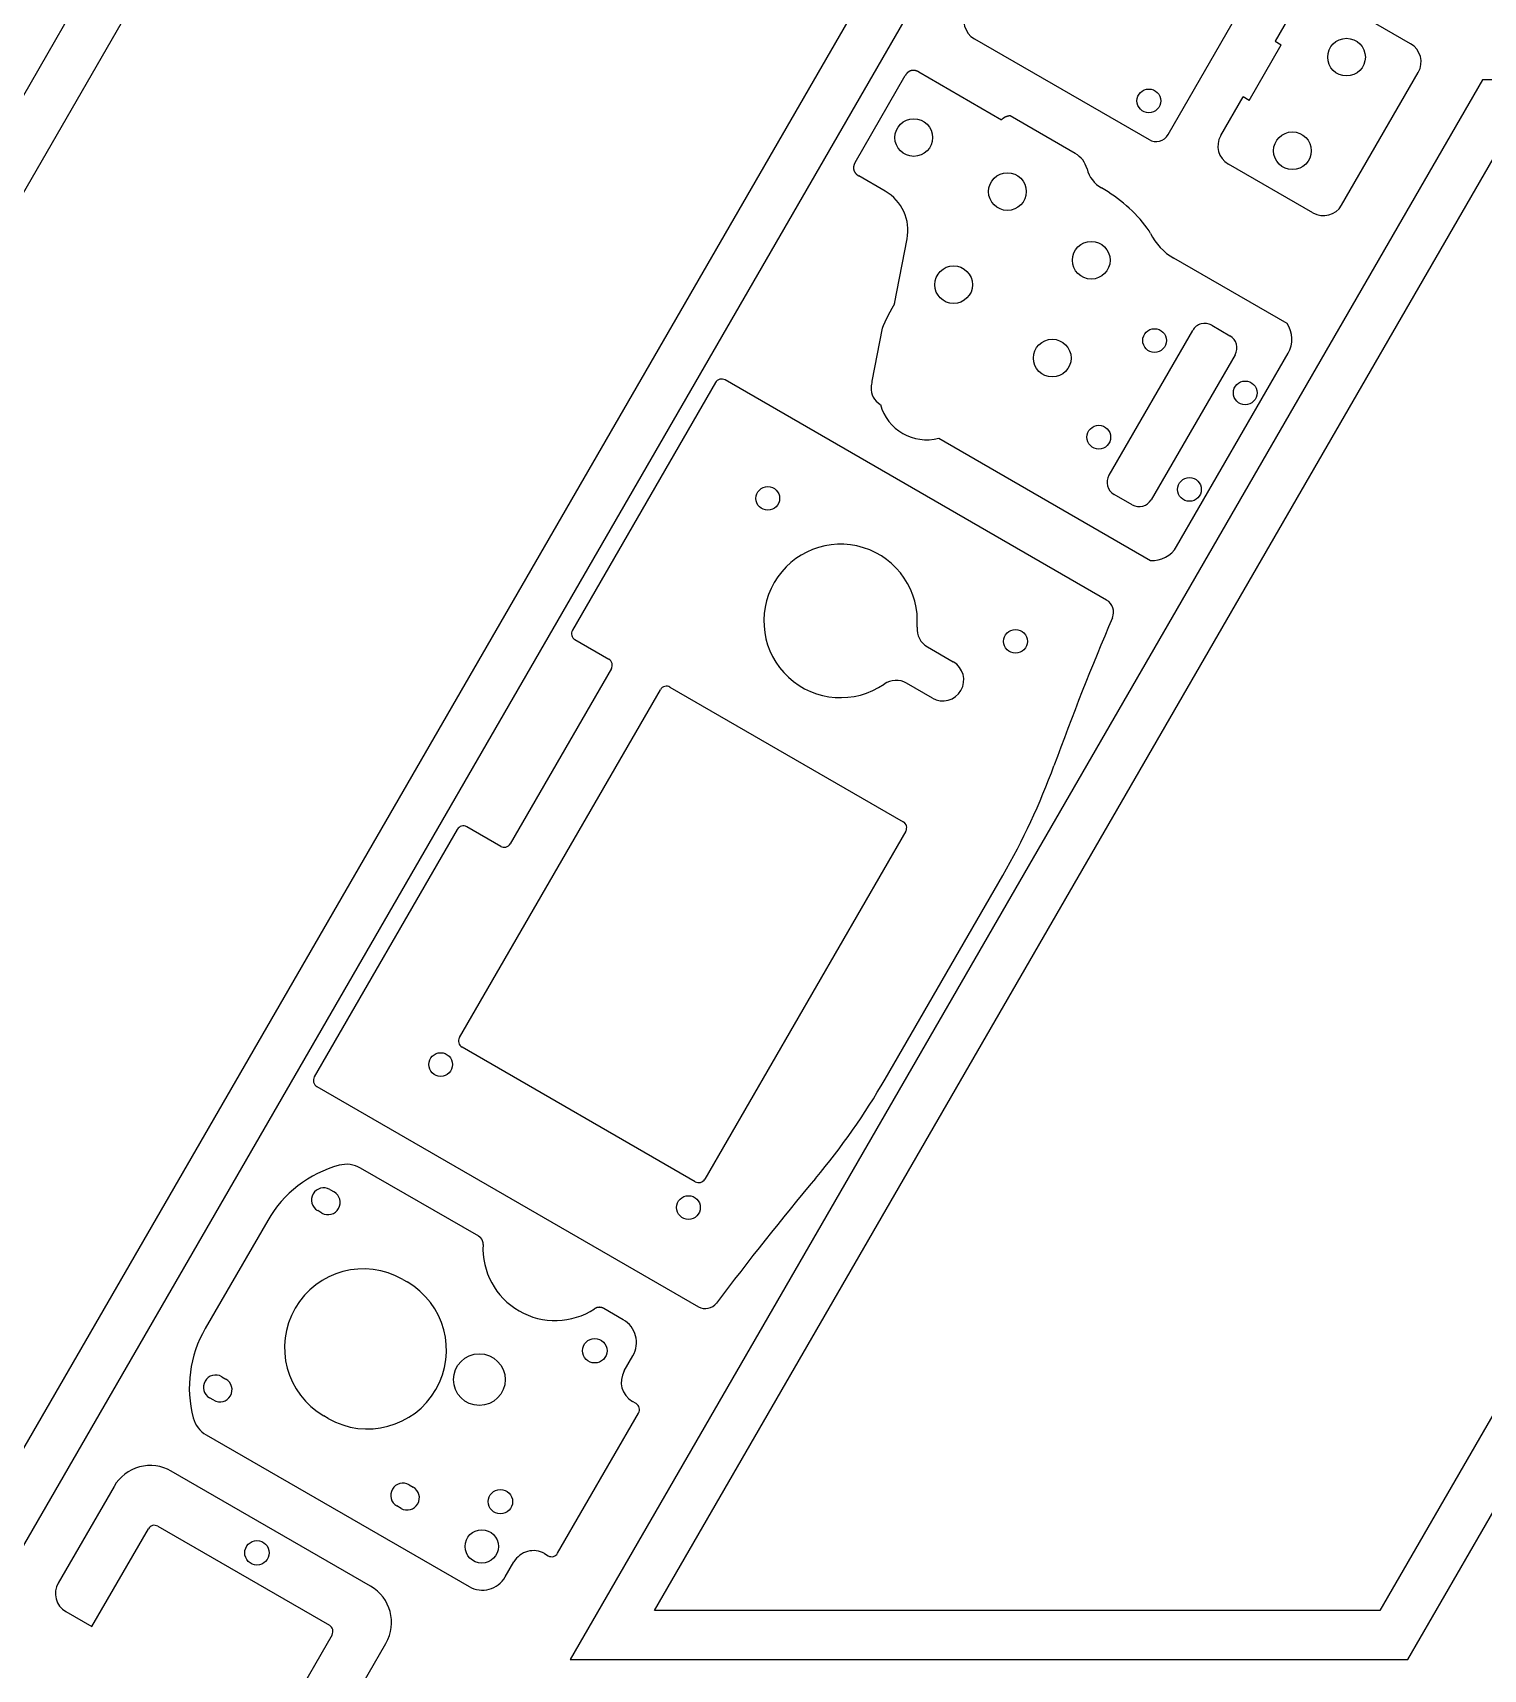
# Model space of a CAD drawing. Extents: x 442 to 745, y 5 to 355.
# Drawn here: x 570.9 to 656.5, y 88.7 to 185.4 of the extents above; entities that cross this region are included whole.
import ezdxf

# ---------------------------------------------------------------- set-up
doc = ezdxf.new("R2010")
doc.units = 0
doc.layers.add('VISIBLE__ANSI_', color=7, linetype='CONTINUOUS')

msp = doc.modelspace()

# ---------------------------------------------------------------- linework, layer by layer
at = {"layer": 'VISIBLE__ANSI_'}
for p, q in [((621.4, 270.075), (517.036, 89.313)), ((566.484, 89.313), (670.848, 270.075)), ((522.029, 92.195), (623.064, 267.193)), ((665.855, 267.193), (564.82, 92.195)), ((637.913, 179.349), (645.695, 192.828)), ((652.227, 184.706), (647.234, 187.588)), ((645.547, 187.136), (644.229, 184.854)), ((626.483, 184.997), (636.788, 179.048)), ((642.692, 181.367), (644.586, 184.648)), ((644.229, 184.854), (644.586, 184.648)), ((619.443, 177.705), (622.402, 182.83)), ((623.197, 183.043), (628.084, 180.222)), ((648.149, 175.173), (652.679, 183.018)), ((656.465, 182.576), (602.619, 89.313)), ((652.067, 89.313), (705.913, 182.576)), ((705.913, 182.576), (656.465, 182.576)), ((641.017, 179.291), (642.335, 181.573)), ((642.692, 181.367), (642.335, 181.573)), ((632.435, 178.232), (628.59, 180.453)), ((607.611, 92.195), (658.129, 179.694)), ((700.92, 179.694), (650.403, 92.195)), ((621.222, 176.006), (619.656, 176.909)), ((646.462, 174.721), (641.47, 177.603)), ((621.777, 169.353), (622.512, 173.183)), ((644.942, 168.182), (638.251, 172.046)), ((621.777, 169.353), (621.54, 168.942)), ((621.039, 167.909), (620.439, 164.786)), ((634.427, 159.229), (639.368, 167.787)), ((640.493, 168.089), (641.563, 167.471)), ((641.864, 166.346), (636.923, 157.788)), ((638.418, 155.023), (645.006, 166.434)), ((611.203, 164.709), (602.762, 150.089)), ((634.287, 151.857), (611.766, 164.86)), ((620.922, 163.412), (620.937, 163.404)), ((624.383, 161.414), (636.872, 154.204)), ((635.798, 157.486), (634.729, 158.104)), ((602.913, 149.527), (604.91, 148.374)), ((623.714, 149.094), (625.239, 148.214)), ((605.061, 147.811), (599.09, 137.47)), ((624.003, 146.075), (622.479, 146.955)), ((596.097, 126.028), (607.956, 146.567)), ((608.518, 146.718), (622.283, 138.771)), ((595.968, 138.321), (587.527, 123.701)), ((598.528, 137.319), (596.531, 138.472)), ((622.434, 138.209), (610.575, 117.669)), ((621.21, 123.571), (628.157, 135.604)), ((610.013, 117.518), (596.248, 125.465)), ((587.678, 123.139), (610.199, 110.136)), ((597.228, 114.297), (590.251, 118.325)), ((588.447, 117.06), (588.697, 116.916)), ((584.779, 115.236), (581.09, 108.847)), ((587.976, 115.668), (587.727, 115.812)), ((592.75, 111.747), (592.999, 111.603)), ((605.76, 109.371), (604.621, 110.028)), ((605.818, 106.342), (606.332, 107.233)), ((582.065, 106.006), (582.315, 105.861)), ((581.594, 104.613), (581.345, 104.757)), ((606.516, 104.418), (606.3, 104.542)), ((588.346, 103.544), (588.097, 103.688)), ((601.89, 95.582), (606.666, 103.855)), ((581.151, 102.563), (596.66, 93.609)), ((590.851, 93.635), (579.083, 100.429)), ((593.12, 99.623), (593.369, 99.479)), ((575.708, 99.525), (572.414, 93.819)), ((592.649, 98.231), (592.399, 98.375)), ((574.4, 91.246), (577.735, 97.023)), ((578.298, 97.174), (588.425, 91.327)), ((598.797, 94.182), (599.312, 95.074)), ((601.112, 95.556), (601.327, 95.431)), ((572.866, 92.132), (574.4, 91.246)), ((650.403, 92.195), (607.611, 92.195)), ((588.576, 90.764), (585.24, 84.988)), ((588.461, 84.554), (591.755, 90.26)), ((602.619, 89.313), (652.067, 89.313))]:
    msp.add_line(p, q, dxfattribs=at)
for points in [[(623.197, 183.043, 0), (623.19, 183.047, 0), (623.183, 183.051, 0), (623.176, 183.055, 0), (623.169, 183.059, 0), (623.162, 183.062, 0), (623.154, 183.066, 0), (623.147, 183.07, 0), (623.14, 183.073, 0), (623.133, 183.076, 0), (623.126, 183.08, 0), (623.119, 183.083, 0), (623.111, 183.086, 0), (623.104, 183.089, 0), (623.097, 183.092, 0), (623.09, 183.095, 0), (623.083, 183.098, 0), (623.076, 183.1, 0), (623.068, 183.103, 0), (623.061, 183.105, 0), (623.054, 183.108, 0), (623.047, 183.11, 0), (623.04, 183.112, 0), (623.033, 183.114, 0), (623.026, 183.116, 0), (623.018, 183.118, 0), (623.011, 183.12, 0), (623.004, 183.122, 0), (622.997, 183.123, 0), (622.99, 183.125, 0), (622.983, 183.126, 0), (622.976, 183.128, 0), (622.969, 183.129, 0), (622.962, 183.13, 0), (622.955, 183.131, 0), (622.948, 183.132, 0), (622.941, 183.133, 0), (622.934, 183.134, 0), (622.927, 183.135, 0), (622.92, 183.135, 0), (622.913, 183.136, 0), (622.906, 183.136, 0), (622.899, 183.137, 0), (622.892, 183.137, 0), (622.885, 183.137, 0), (622.878, 183.137, 0), (622.871, 183.137, 0), (622.864, 183.137, 0), (622.857, 183.137, 0), (622.85, 183.137, 0), (622.844, 183.136, 0), (622.837, 183.136, 0), (622.83, 183.135, 0), (622.823, 183.134, 0), (622.817, 183.134, 0), (622.81, 183.133, 0), (622.803, 183.132, 0), (622.796, 183.131, 0), (622.79, 183.13, 0), (622.783, 183.128, 0), (622.776, 183.127, 0), (622.77, 183.126, 0), (622.763, 183.124, 0), (622.757, 183.123, 0), (622.75, 183.121, 0), (622.744, 183.119, 0), (622.737, 183.117, 0), (622.731, 183.115, 0), (622.724, 183.113, 0), (622.718, 183.111, 0), (622.712, 183.109, 0), (622.705, 183.106, 0), (622.699, 183.104, 0), (622.693, 183.101, 0), (622.686, 183.099, 0), (622.68, 183.096, 0), (622.674, 183.093, 0), (622.668, 183.09, 0), (622.662, 183.088, 0), (622.656, 183.084, 0), (622.65, 183.081, 0), (622.644, 183.078, 0), (622.638, 183.075, 0), (622.632, 183.071, 0), (622.626, 183.068, 0), (622.62, 183.064, 0), (622.614, 183.06, 0), (622.608, 183.057, 0), (622.602, 183.053, 0), (622.596, 183.049, 0), (622.591, 183.045, 0), (622.585, 183.041, 0), (622.579, 183.036, 0), (622.574, 183.032, 0), (622.568, 183.028, 0), (622.562, 183.023, 0), (622.557, 183.019, 0), (622.551, 183.014, 0), (622.546, 183.009, 0), (622.541, 183.005, 0), (622.535, 183, 0), (622.53, 182.995, 0), (622.525, 182.99, 0), (622.519, 182.984, 0), (622.514, 182.979, 0), (622.509, 182.974, 0), (622.504, 182.969, 0), (622.499, 182.963, 0), (622.494, 182.958, 0), (622.489, 182.952, 0), (622.484, 182.946, 0), (622.479, 182.94, 0), (622.474, 182.934, 0), (622.469, 182.928, 0), (622.464, 182.922, 0), (622.46, 182.916, 0), (622.455, 182.91, 0), (622.45, 182.904, 0), (622.446, 182.897, 0), (622.441, 182.891, 0), (622.437, 182.885, 0), (622.432, 182.878, 0), (622.428, 182.871, 0), (622.423, 182.865, 0), (622.419, 182.858, 0), (622.415, 182.851, 0), (622.41, 182.844, 0), (622.406, 182.837, 0), (622.402, 182.83, 0)], [(628.59, 180.453, 0), (628.585, 180.452, 0), (628.581, 180.452, 0), (628.576, 180.451, 0), (628.572, 180.451, 0), (628.567, 180.45, 0), (628.563, 180.45, 0), (628.559, 180.449, 0), (628.554, 180.449, 0), (628.55, 180.448, 0), (628.545, 180.447, 0), (628.541, 180.447, 0), (628.536, 180.446, 0), (628.532, 180.445, 0), (628.527, 180.445, 0), (628.523, 180.444, 0), (628.518, 180.443, 0), (628.514, 180.442, 0), (628.51, 180.441, 0), (628.505, 180.441, 0), (628.501, 180.44, 0), (628.496, 180.439, 0), (628.492, 180.438, 0), (628.488, 180.437, 0), (628.483, 180.436, 0), (628.479, 180.435, 0), (628.474, 180.434, 0), (628.47, 180.433, 0), (628.466, 180.432, 0), (628.461, 180.431, 0), (628.457, 180.43, 0), (628.453, 180.429, 0), (628.448, 180.428, 0), (628.444, 180.427, 0), (628.44, 180.425, 0), (628.435, 180.424, 0), (628.431, 180.423, 0), (628.427, 180.422, 0), (628.423, 180.42, 0), (628.418, 180.419, 0), (628.414, 180.418, 0), (628.41, 180.417, 0), (628.405, 180.415, 0), (628.401, 180.414, 0), (628.397, 180.412, 0), (628.393, 180.411, 0), (628.389, 180.41, 0), (628.384, 180.408, 0), (628.38, 180.407, 0), (628.376, 180.405, 0), (628.372, 180.404, 0), (628.368, 180.402, 0), (628.363, 180.4, 0), (628.359, 180.399, 0), (628.355, 180.397, 0), (628.351, 180.396, 0), (628.347, 180.394, 0), (628.343, 180.392, 0), (628.339, 180.391, 0), (628.335, 180.389, 0), (628.331, 180.387, 0), (628.326, 180.385, 0), (628.322, 180.384, 0), (628.318, 180.382, 0), (628.314, 180.38, 0), (628.31, 180.378, 0), (628.306, 180.376, 0), (628.302, 180.374, 0), (628.298, 180.372, 0), (628.294, 180.37, 0), (628.29, 180.369, 0), (628.286, 180.367, 0), (628.282, 180.365, 0), (628.279, 180.363, 0), (628.275, 180.361, 0), (628.271, 180.358, 0), (628.267, 180.356, 0), (628.263, 180.354, 0), (628.259, 180.352, 0), (628.255, 180.35, 0), (628.251, 180.348, 0), (628.248, 180.346, 0), (628.244, 180.343, 0), (628.24, 180.341, 0), (628.236, 180.339, 0), (628.232, 180.337, 0), (628.229, 180.334, 0), (628.225, 180.332, 0), (628.221, 180.33, 0), (628.217, 180.328, 0), (628.214, 180.325, 0), (628.21, 180.323, 0), (628.206, 180.32, 0), (628.203, 180.318, 0), (628.199, 180.316, 0), (628.195, 180.313, 0), (628.192, 180.311, 0), (628.188, 180.308, 0), (628.185, 180.306, 0), (628.181, 180.303, 0), (628.177, 180.301, 0), (628.174, 180.298, 0), (628.17, 180.295, 0), (628.167, 180.293, 0), (628.163, 180.29, 0), (628.16, 180.287, 0), (628.156, 180.285, 0), (628.153, 180.282, 0), (628.149, 180.279, 0), (628.146, 180.277, 0), (628.143, 180.274, 0), (628.139, 180.271, 0), (628.136, 180.268, 0), (628.132, 180.266, 0), (628.129, 180.263, 0), (628.126, 180.26, 0), (628.122, 180.257, 0), (628.119, 180.254, 0), (628.116, 180.251, 0), (628.113, 180.249, 0), (628.109, 180.246, 0), (628.106, 180.243, 0), (628.103, 180.24, 0), (628.1, 180.237, 0), (628.097, 180.234, 0), (628.093, 180.231, 0), (628.09, 180.228, 0), (628.087, 180.225, 0), (628.084, 180.222, 0)], [(619.443, 177.705, 0), (619.439, 177.698, 0), (619.435, 177.691, 0), (619.431, 177.683, 0), (619.427, 177.676, 0), (619.424, 177.669, 0), (619.42, 177.662, 0), (619.416, 177.655, 0), (619.413, 177.648, 0), (619.41, 177.64, 0), (619.406, 177.633, 0), (619.403, 177.626, 0), (619.4, 177.619, 0), (619.397, 177.612, 0), (619.394, 177.605, 0), (619.391, 177.597, 0), (619.388, 177.59, 0), (619.386, 177.583, 0), (619.383, 177.576, 0), (619.381, 177.569, 0), (619.378, 177.562, 0), (619.376, 177.554, 0), (619.374, 177.547, 0), (619.372, 177.54, 0), (619.37, 177.533, 0), (619.368, 177.526, 0), (619.366, 177.519, 0), (619.364, 177.512, 0), (619.363, 177.505, 0), (619.361, 177.497, 0), (619.36, 177.49, 0), (619.358, 177.483, 0), (619.357, 177.476, 0), (619.356, 177.469, 0), (619.355, 177.462, 0), (619.354, 177.455, 0), (619.353, 177.448, 0), (619.352, 177.441, 0), (619.351, 177.434, 0), (619.351, 177.427, 0), (619.35, 177.42, 0), (619.35, 177.413, 0), (619.349, 177.406, 0), (619.349, 177.399, 0), (619.349, 177.392, 0), (619.349, 177.385, 0), (619.349, 177.378, 0), (619.349, 177.372, 0), (619.349, 177.365, 0), (619.349, 177.358, 0), (619.35, 177.351, 0), (619.35, 177.344, 0), (619.351, 177.337, 0), (619.352, 177.331, 0), (619.352, 177.324, 0), (619.353, 177.317, 0), (619.354, 177.311, 0), (619.355, 177.304, 0), (619.356, 177.297, 0), (619.358, 177.291, 0), (619.359, 177.284, 0), (619.36, 177.277, 0), (619.362, 177.271, 0), (619.363, 177.264, 0), (619.365, 177.258, 0), (619.367, 177.251, 0), (619.369, 177.245, 0), (619.371, 177.238, 0), (619.373, 177.232, 0), (619.375, 177.225, 0), (619.377, 177.219, 0), (619.38, 177.213, 0), (619.382, 177.206, 0), (619.385, 177.2, 0), (619.387, 177.194, 0), (619.39, 177.188, 0), (619.393, 177.182, 0), (619.396, 177.175, 0), (619.399, 177.169, 0), (619.402, 177.163, 0), (619.405, 177.157, 0), (619.408, 177.151, 0), (619.411, 177.145, 0), (619.415, 177.139, 0), (619.418, 177.133, 0), (619.422, 177.127, 0), (619.426, 177.121, 0), (619.429, 177.115, 0), (619.433, 177.11, 0), (619.437, 177.104, 0), (619.441, 177.098, 0), (619.445, 177.092, 0), (619.45, 177.087, 0), (619.454, 177.081, 0), (619.458, 177.076, 0), (619.463, 177.07, 0), (619.467, 177.064, 0), (619.472, 177.059, 0), (619.477, 177.053, 0), (619.481, 177.048, 0), (619.486, 177.043, 0), (619.491, 177.037, 0), (619.496, 177.032, 0), (619.502, 177.027, 0), (619.507, 177.022, 0), (619.512, 177.016, 0), (619.518, 177.011, 0), (619.523, 177.006, 0), (619.529, 177.001, 0), (619.534, 176.996, 0), (619.54, 176.991, 0), (619.546, 176.986, 0), (619.552, 176.981, 0), (619.558, 176.977, 0), (619.564, 176.972, 0), (619.57, 176.967, 0), (619.576, 176.962, 0), (619.582, 176.958, 0), (619.589, 176.953, 0), (619.595, 176.948, 0), (619.602, 176.944, 0), (619.608, 176.939, 0), (619.615, 176.935, 0), (619.622, 176.931, 0), (619.628, 176.926, 0), (619.635, 176.922, 0), (619.642, 176.918, 0), (619.649, 176.914, 0), (619.656, 176.909, 0)], [(621.54, 168.942, 0), (621.535, 168.935, 0), (621.531, 168.927, 0), (621.527, 168.92, 0), (621.522, 168.912, 0), (621.518, 168.904, 0), (621.514, 168.897, 0), (621.509, 168.889, 0), (621.505, 168.881, 0), (621.501, 168.874, 0), (621.496, 168.866, 0), (621.492, 168.858, 0), (621.488, 168.851, 0), (621.483, 168.843, 0), (621.479, 168.835, 0), (621.475, 168.827, 0), (621.47, 168.82, 0), (621.466, 168.812, 0), (621.462, 168.804, 0), (621.458, 168.796, 0), (621.453, 168.789, 0), (621.449, 168.781, 0), (621.445, 168.773, 0), (621.441, 168.765, 0), (621.436, 168.758, 0), (621.432, 168.75, 0), (621.428, 168.742, 0), (621.424, 168.734, 0), (621.42, 168.726, 0), (621.415, 168.718, 0), (621.411, 168.711, 0), (621.407, 168.703, 0), (621.403, 168.695, 0), (621.399, 168.687, 0), (621.395, 168.679, 0), (621.39, 168.671, 0), (621.386, 168.663, 0), (621.382, 168.656, 0), (621.378, 168.648, 0), (621.374, 168.64, 0), (621.37, 168.632, 0), (621.366, 168.624, 0), (621.362, 168.616, 0), (621.358, 168.608, 0), (621.353, 168.6, 0), (621.349, 168.592, 0), (621.345, 168.584, 0), (621.341, 168.576, 0), (621.337, 168.568, 0), (621.333, 168.56, 0), (621.329, 168.552, 0), (621.325, 168.544, 0), (621.321, 168.536, 0), (621.317, 168.528, 0), (621.313, 168.52, 0), (621.309, 168.512, 0), (621.305, 168.504, 0), (621.301, 168.496, 0), (621.297, 168.488, 0), (621.293, 168.48, 0), (621.289, 168.472, 0), (621.285, 168.464, 0), (621.281, 168.456, 0), (621.277, 168.448, 0), (621.274, 168.44, 0), (621.27, 168.432, 0), (621.266, 168.424, 0), (621.262, 168.416, 0), (621.258, 168.407, 0), (621.254, 168.399, 0), (621.25, 168.391, 0), (621.246, 168.383, 0), (621.242, 168.375, 0), (621.239, 168.367, 0), (621.235, 168.359, 0), (621.231, 168.35, 0), (621.227, 168.342, 0), (621.223, 168.334, 0), (621.219, 168.326, 0), (621.216, 168.318, 0), (621.212, 168.31, 0), (621.208, 168.301, 0), (621.204, 168.293, 0), (621.2, 168.285, 0), (621.197, 168.277, 0), (621.193, 168.269, 0), (621.189, 168.26, 0), (621.185, 168.252, 0), (621.182, 168.244, 0), (621.178, 168.236, 0), (621.174, 168.227, 0), (621.17, 168.219, 0), (621.167, 168.211, 0), (621.163, 168.203, 0), (621.159, 168.194, 0), (621.156, 168.186, 0), (621.152, 168.178, 0), (621.148, 168.169, 0), (621.145, 168.161, 0), (621.141, 168.153, 0), (621.137, 168.144, 0), (621.134, 168.136, 0), (621.13, 168.128, 0), (621.127, 168.119, 0), (621.123, 168.111, 0), (621.119, 168.103, 0), (621.116, 168.094, 0), (621.112, 168.086, 0), (621.109, 168.078, 0), (621.105, 168.069, 0), (621.101, 168.061, 0), (621.098, 168.053, 0), (621.094, 168.044, 0), (621.091, 168.036, 0), (621.087, 168.027, 0), (621.084, 168.019, 0), (621.08, 168.011, 0), (621.077, 168.002, 0), (621.073, 167.994, 0), (621.07, 167.985, 0), (621.066, 167.977, 0), (621.063, 167.968, 0), (621.059, 167.96, 0), (621.056, 167.952, 0), (621.052, 167.943, 0), (621.049, 167.935, 0), (621.046, 167.926, 0), (621.042, 167.918, 0), (621.039, 167.909, 0)], [(597.305, 114.243, 0), (597.304, 114.243, 0), (597.304, 114.243, 0), (597.303, 114.244, 0), (597.303, 114.244, 0), (597.303, 114.244, 0), (597.302, 114.245, 0), (597.302, 114.245, 0), (597.302, 114.245, 0), (597.301, 114.246, 0), (597.301, 114.246, 0), (597.3, 114.246, 0), (597.3, 114.247, 0), (597.3, 114.247, 0), (597.299, 114.247, 0), (597.299, 114.248, 0), (597.299, 114.248, 0), (597.298, 114.248, 0), (597.298, 114.248, 0), (597.297, 114.249, 0), (597.297, 114.249, 0), (597.297, 114.249, 0), (597.296, 114.25, 0), (597.296, 114.25, 0), (597.295, 114.25, 0), (597.295, 114.251, 0), (597.295, 114.251, 0), (597.294, 114.251, 0), (597.294, 114.252, 0), (597.294, 114.252, 0), (597.293, 114.252, 0), (597.293, 114.252, 0), (597.292, 114.253, 0), (597.292, 114.253, 0), (597.292, 114.253, 0), (597.291, 114.254, 0), (597.291, 114.254, 0), (597.29, 114.254, 0), (597.29, 114.255, 0), (597.29, 114.255, 0), (597.289, 114.255, 0), (597.289, 114.255, 0), (597.289, 114.256, 0), (597.288, 114.256, 0), (597.288, 114.256, 0), (597.287, 114.257, 0), (597.287, 114.257, 0), (597.287, 114.257, 0), (597.286, 114.258, 0), (597.286, 114.258, 0), (597.285, 114.258, 0), (597.285, 114.258, 0), (597.285, 114.259, 0), (597.284, 114.259, 0), (597.284, 114.259, 0), (597.284, 114.26, 0), (597.283, 114.26, 0), (597.283, 114.26, 0), (597.282, 114.261, 0), (597.282, 114.261, 0), (597.282, 114.261, 0), (597.281, 114.261, 0), (597.281, 114.262, 0), (597.28, 114.262, 0), (597.28, 114.262, 0), (597.28, 114.263, 0), (597.279, 114.263, 0), (597.279, 114.263, 0), (597.278, 114.263, 0), (597.278, 114.264, 0), (597.278, 114.264, 0), (597.277, 114.264, 0), (597.277, 114.265, 0), (597.276, 114.265, 0), (597.276, 114.265, 0), (597.276, 114.265, 0), (597.275, 114.266, 0), (597.275, 114.266, 0), (597.274, 114.266, 0), (597.274, 114.267, 0), (597.274, 114.267, 0), (597.273, 114.267, 0), (597.273, 114.268, 0), (597.272, 114.268, 0), (597.272, 114.268, 0), (597.272, 114.268, 0), (597.271, 114.269, 0), (597.271, 114.269, 0), (597.27, 114.269, 0), (597.27, 114.269, 0), (597.27, 114.27, 0), (597.269, 114.27, 0), (597.269, 114.27, 0), (597.268, 114.271, 0), (597.268, 114.271, 0), (597.268, 114.271, 0), (597.267, 114.271, 0), (597.267, 114.272, 0), (597.266, 114.272, 0), (597.266, 114.272, 0), (597.266, 114.273, 0), (597.265, 114.273, 0), (597.265, 114.273, 0), (597.264, 114.273, 0), (597.264, 114.274, 0), (597.264, 114.274, 0), (597.263, 114.274, 0), (597.263, 114.275, 0), (597.262, 114.275, 0), (597.262, 114.275, 0), (597.262, 114.275, 0), (597.261, 114.276, 0), (597.261, 114.276, 0), (597.26, 114.276, 0), (597.26, 114.276, 0), (597.26, 114.277, 0), (597.259, 114.277, 0), (597.259, 114.277, 0), (597.258, 114.278, 0), (597.258, 114.278, 0), (597.258, 114.278, 0), (597.257, 114.278, 0), (597.257, 114.279, 0), (597.256, 114.279, 0), (597.256, 114.279, 0), (597.255, 114.279, 0), (597.255, 114.28, 0), (597.255, 114.28, 0), (597.254, 114.28, 0), (597.254, 114.281, 0), (597.253, 114.281, 0), (597.253, 114.281, 0), (597.253, 114.281, 0), (597.252, 114.282, 0), (597.252, 114.282, 0), (597.251, 114.282, 0), (597.251, 114.282, 0), (597.251, 114.283, 0), (597.25, 114.283, 0), (597.25, 114.283, 0), (597.249, 114.283, 0), (597.249, 114.284, 0), (597.249, 114.284, 0), (597.248, 114.284, 0), (597.248, 114.285, 0), (597.247, 114.285, 0), (597.247, 114.285, 0), (597.246, 114.285, 0), (597.246, 114.286, 0), (597.246, 114.286, 0), (597.245, 114.286, 0), (597.245, 114.286, 0), (597.244, 114.287, 0), (597.244, 114.287, 0), (597.244, 114.287, 0), (597.243, 114.287, 0), (597.243, 114.288, 0), (597.242, 114.288, 0), (597.242, 114.288, 0), (597.241, 114.288, 0), (597.241, 114.289, 0), (597.241, 114.289, 0), (597.24, 114.289, 0), (597.24, 114.289, 0), (597.239, 114.29, 0), (597.239, 114.29, 0), (597.239, 114.29, 0), (597.238, 114.291, 0), (597.238, 114.291, 0), (597.237, 114.291, 0), (597.237, 114.291, 0), (597.236, 114.292, 0), (597.236, 114.292, 0), (597.236, 114.292, 0), (597.235, 114.292, 0), (597.235, 114.293, 0), (597.234, 114.293, 0), (597.234, 114.293, 0), (597.233, 114.293, 0), (597.233, 114.294, 0), (597.233, 114.294, 0), (597.232, 114.294, 0), (597.232, 114.294, 0), (597.231, 114.295, 0), (597.231, 114.295, 0), (597.231, 114.295, 0), (597.23, 114.295, 0), (597.23, 114.296, 0), (597.229, 114.296, 0), (597.229, 114.296, 0), (597.228, 114.296, 0), (597.228, 114.297, 0)], [(597.491, 113.854, 0), (597.491, 113.856, 0), (597.491, 113.857, 0), (597.491, 113.858, 0), (597.491, 113.86, 0), (597.491, 113.861, 0), (597.491, 113.863, 0), (597.491, 113.864, 0), (597.491, 113.866, 0), (597.491, 113.867, 0), (597.491, 113.868, 0), (597.491, 113.87, 0), (597.491, 113.871, 0), (597.491, 113.873, 0), (597.491, 113.874, 0), (597.491, 113.876, 0), (597.491, 113.877, 0), (597.491, 113.878, 0), (597.491, 113.88, 0), (597.491, 113.881, 0), (597.491, 113.883, 0), (597.491, 113.884, 0), (597.491, 113.886, 0), (597.491, 113.887, 0), (597.49, 113.888, 0), (597.49, 113.89, 0), (597.49, 113.891, 0), (597.49, 113.893, 0), (597.49, 113.894, 0), (597.49, 113.896, 0), (597.49, 113.897, 0), (597.49, 113.898, 0), (597.49, 113.9, 0), (597.49, 113.901, 0), (597.489, 113.903, 0), (597.489, 113.904, 0), (597.489, 113.906, 0), (597.489, 113.907, 0), (597.489, 113.908, 0), (597.489, 113.91, 0), (597.489, 113.911, 0), (597.488, 113.913, 0), (597.488, 113.914, 0), (597.488, 113.916, 0), (597.488, 113.917, 0), (597.488, 113.918, 0), (597.488, 113.92, 0), (597.487, 113.921, 0), (597.487, 113.923, 0), (597.487, 113.924, 0), (597.487, 113.925, 0), (597.487, 113.927, 0), (597.486, 113.928, 0), (597.486, 113.93, 0), (597.486, 113.931, 0), (597.486, 113.932, 0), (597.486, 113.934, 0), (597.485, 113.935, 0), (597.485, 113.936, 0), (597.485, 113.938, 0), (597.485, 113.939, 0), (597.484, 113.94, 0), (597.484, 113.942, 0), (597.484, 113.943, 0), (597.484, 113.945, 0), (597.483, 113.946, 0), (597.483, 113.947, 0), (597.483, 113.949, 0), (597.483, 113.95, 0), (597.482, 113.951, 0), (597.482, 113.953, 0), (597.482, 113.954, 0), (597.481, 113.956, 0), (597.481, 113.957, 0), (597.481, 113.958, 0), (597.48, 113.96, 0), (597.48, 113.961, 0), (597.48, 113.963, 0), (597.479, 113.964, 0), (597.479, 113.966, 0), (597.479, 113.967, 0), (597.478, 113.968, 0), (597.478, 113.97, 0), (597.478, 113.971, 0), (597.477, 113.973, 0), (597.477, 113.974, 0), (597.477, 113.976, 0), (597.476, 113.977, 0), (597.476, 113.979, 0), (597.475, 113.98, 0), (597.475, 113.981, 0), (597.475, 113.983, 0), (597.474, 113.984, 0), (597.474, 113.986, 0), (597.473, 113.987, 0), (597.473, 113.989, 0), (597.472, 113.99, 0), (597.472, 113.992, 0), (597.471, 113.993, 0), (597.471, 113.995, 0), (597.471, 113.996, 0), (597.47, 113.998, 0), (597.47, 113.999, 0), (597.469, 114.001, 0), (597.469, 114.002, 0), (597.468, 114.003, 0), (597.468, 114.005, 0), (597.467, 114.006, 0), (597.467, 114.008, 0), (597.466, 114.009, 0), (597.466, 114.011, 0), (597.465, 114.012, 0), (597.465, 114.014, 0), (597.464, 114.015, 0), (597.464, 114.017, 0), (597.463, 114.018, 0), (597.462, 114.02, 0), (597.462, 114.021, 0), (597.461, 114.023, 0), (597.461, 114.024, 0), (597.46, 114.026, 0), (597.46, 114.027, 0), (597.459, 114.029, 0), (597.459, 114.03, 0), (597.458, 114.031, 0), (597.457, 114.033, 0), (597.457, 114.034, 0), (597.456, 114.036, 0), (597.456, 114.037, 0), (597.455, 114.039, 0), (597.454, 114.04, 0), (597.454, 114.042, 0), (597.453, 114.043, 0), (597.453, 114.045, 0), (597.452, 114.046, 0), (597.451, 114.048, 0), (597.451, 114.049, 0), (597.45, 114.05, 0), (597.449, 114.052, 0), (597.449, 114.053, 0), (597.448, 114.055, 0), (597.448, 114.056, 0), (597.447, 114.058, 0), (597.446, 114.059, 0), (597.446, 114.06, 0), (597.445, 114.062, 0), (597.444, 114.063, 0), (597.444, 114.065, 0), (597.443, 114.066, 0), (597.442, 114.067, 0), (597.442, 114.069, 0), (597.441, 114.07, 0), (597.44, 114.072, 0), (597.44, 114.073, 0), (597.439, 114.074, 0), (597.438, 114.076, 0), (597.437, 114.077, 0), (597.437, 114.079, 0), (597.436, 114.08, 0), (597.435, 114.081, 0), (597.435, 114.083, 0), (597.434, 114.084, 0), (597.433, 114.085, 0), (597.432, 114.087, 0), (597.432, 114.088, 0), (597.431, 114.089, 0), (597.43, 114.091, 0), (597.43, 114.092, 0), (597.429, 114.093, 0), (597.428, 114.095, 0), (597.427, 114.096, 0), (597.427, 114.097, 0), (597.426, 114.099, 0), (597.425, 114.1, 0), (597.424, 114.101, 0), (597.423, 114.102, 0), (597.423, 114.104, 0), (597.422, 114.105, 0), (597.421, 114.106, 0), (597.42, 114.108, 0), (597.42, 114.109, 0), (597.419, 114.11, 0), (597.418, 114.112, 0), (597.417, 114.113, 0), (597.416, 114.114, 0), (597.415, 114.116, 0), (597.415, 114.117, 0), (597.414, 114.118, 0), (597.413, 114.12, 0), (597.412, 114.121, 0), (597.411, 114.122, 0), (597.41, 114.124, 0), (597.409, 114.125, 0), (597.408, 114.126, 0), (597.408, 114.128, 0), (597.407, 114.129, 0), (597.406, 114.13, 0), (597.405, 114.132, 0), (597.404, 114.133, 0), (597.403, 114.134, 0), (597.402, 114.136, 0), (597.401, 114.137, 0), (597.4, 114.138, 0), (597.399, 114.14, 0), (597.398, 114.141, 0), (597.397, 114.142, 0), (597.396, 114.144, 0), (597.396, 114.145, 0), (597.395, 114.146, 0), (597.394, 114.148, 0), (597.393, 114.149, 0), (597.392, 114.15, 0), (597.391, 114.152, 0), (597.39, 114.153, 0), (597.389, 114.154, 0), (597.388, 114.156, 0), (597.387, 114.157, 0), (597.386, 114.158, 0), (597.385, 114.16, 0), (597.383, 114.161, 0), (597.382, 114.162, 0), (597.381, 114.164, 0), (597.38, 114.165, 0), (597.379, 114.166, 0), (597.378, 114.168, 0), (597.377, 114.169, 0), (597.376, 114.17, 0), (597.375, 114.172, 0), (597.374, 114.173, 0), (597.373, 114.174, 0), (597.372, 114.176, 0), (597.371, 114.177, 0), (597.37, 114.178, 0), (597.368, 114.179, 0), (597.367, 114.181, 0), (597.366, 114.182, 0), (597.365, 114.183, 0), (597.364, 114.185, 0), (597.363, 114.186, 0), (597.362, 114.187, 0), (597.361, 114.188, 0), (597.36, 114.19, 0), (597.358, 114.191, 0), (597.357, 114.192, 0), (597.356, 114.193, 0), (597.355, 114.195, 0), (597.354, 114.196, 0), (597.353, 114.197, 0), (597.351, 114.198, 0), (597.35, 114.2, 0), (597.349, 114.201, 0), (597.348, 114.202, 0), (597.347, 114.203, 0), (597.346, 114.204, 0), (597.344, 114.206, 0), (597.343, 114.207, 0), (597.342, 114.208, 0), (597.341, 114.209, 0), (597.34, 114.21, 0), (597.339, 114.212, 0), (597.337, 114.213, 0), (597.336, 114.214, 0), (597.335, 114.215, 0), (597.334, 114.216, 0), (597.333, 114.218, 0), (597.331, 114.219, 0), (597.33, 114.22, 0), (597.329, 114.221, 0), (597.328, 114.222, 0), (597.327, 114.223, 0), (597.325, 114.224, 0), (597.324, 114.226, 0), (597.323, 114.227, 0), (597.322, 114.228, 0), (597.32, 114.229, 0), (597.319, 114.23, 0), (597.318, 114.231, 0), (597.317, 114.232, 0), (597.316, 114.233, 0), (597.314, 114.234, 0), (597.313, 114.235, 0), (597.312, 114.237, 0), (597.311, 114.238, 0), (597.309, 114.239, 0), (597.308, 114.24, 0), (597.307, 114.241, 0), (597.306, 114.242, 0), (597.305, 114.243, 0)], [(597.489, 113.813, 0), (597.489, 113.813, 0), (597.489, 113.813, 0), (597.489, 113.814, 0), (597.489, 113.814, 0), (597.489, 113.814, 0), (597.489, 113.815, 0), (597.489, 113.815, 0), (597.489, 113.815, 0), (597.489, 113.816, 0), (597.489, 113.816, 0), (597.489, 113.816, 0), (597.489, 113.816, 0), (597.489, 113.817, 0), (597.489, 113.817, 0), (597.489, 113.817, 0), (597.489, 113.818, 0), (597.489, 113.818, 0), (597.489, 113.818, 0), (597.489, 113.819, 0), (597.489, 113.819, 0), (597.49, 113.819, 0), (597.49, 113.82, 0), (597.49, 113.82, 0), (597.49, 113.82, 0), (597.49, 113.821, 0), (597.49, 113.821, 0), (597.49, 113.821, 0), (597.49, 113.822, 0), (597.49, 113.822, 0), (597.49, 113.822, 0), (597.49, 113.823, 0), (597.49, 113.823, 0), (597.49, 113.823, 0), (597.49, 113.823, 0), (597.49, 113.824, 0), (597.49, 113.824, 0), (597.49, 113.824, 0), (597.49, 113.825, 0), (597.49, 113.825, 0), (597.49, 113.825, 0), (597.49, 113.826, 0), (597.49, 113.826, 0), (597.49, 113.826, 0), (597.49, 113.827, 0), (597.49, 113.827, 0), (597.49, 113.827, 0), (597.49, 113.828, 0), (597.49, 113.828, 0), (597.49, 113.828, 0), (597.49, 113.829, 0), (597.49, 113.829, 0), (597.49, 113.829, 0), (597.49, 113.83, 0), (597.49, 113.83, 0), (597.49, 113.83, 0), (597.49, 113.831, 0), (597.49, 113.831, 0), (597.49, 113.831, 0), (597.49, 113.832, 0), (597.49, 113.832, 0), (597.49, 113.832, 0), (597.49, 113.832, 0), (597.49, 113.833, 0), (597.49, 113.833, 0), (597.49, 113.833, 0), (597.49, 113.834, 0), (597.49, 113.834, 0), (597.49, 113.834, 0), (597.49, 113.835, 0), (597.49, 113.835, 0), (597.49, 113.835, 0), (597.49, 113.836, 0), (597.49, 113.836, 0), (597.49, 113.836, 0), (597.49, 113.837, 0), (597.49, 113.837, 0), (597.49, 113.837, 0), (597.49, 113.838, 0), (597.49, 113.838, 0), (597.49, 113.838, 0), (597.49, 113.839, 0), (597.49, 113.839, 0), (597.49, 113.839, 0), (597.49, 113.84, 0), (597.49, 113.84, 0), (597.49, 113.84, 0), (597.49, 113.841, 0), (597.49, 113.841, 0), (597.49, 113.841, 0), (597.49, 113.842, 0), (597.491, 113.842, 0), (597.491, 113.842, 0), (597.491, 113.843, 0), (597.491, 113.843, 0), (597.491, 113.843, 0), (597.491, 113.844, 0), (597.491, 113.844, 0), (597.491, 113.844, 0), (597.491, 113.845, 0), (597.491, 113.845, 0), (597.491, 113.845, 0), (597.491, 113.846, 0), (597.491, 113.846, 0), (597.491, 113.846, 0), (597.491, 113.847, 0), (597.491, 113.847, 0), (597.491, 113.847, 0), (597.491, 113.848, 0), (597.491, 113.848, 0), (597.491, 113.848, 0), (597.491, 113.849, 0), (597.491, 113.849, 0), (597.491, 113.849, 0), (597.491, 113.85, 0), (597.491, 113.85, 0), (597.491, 113.85, 0), (597.491, 113.851, 0), (597.491, 113.851, 0), (597.491, 113.851, 0), (597.491, 113.852, 0), (597.491, 113.852, 0), (597.491, 113.852, 0), (597.491, 113.853, 0), (597.491, 113.853, 0), (597.491, 113.853, 0), (597.491, 113.854, 0), (597.491, 113.854, 0), (597.491, 113.854, 0)], [(604.106, 110.035, 0), (604.106, 110.035, 0), (604.106, 110.035, 0), (604.105, 110.034, 0), (604.105, 110.034, 0), (604.105, 110.034, 0), (604.104, 110.034, 0), (604.104, 110.034, 0), (604.104, 110.034, 0), (604.104, 110.033, 0), (604.103, 110.033, 0), (604.103, 110.033, 0), (604.103, 110.033, 0), (604.102, 110.033, 0), (604.102, 110.032, 0), (604.102, 110.032, 0), (604.102, 110.032, 0), (604.101, 110.032, 0), (604.101, 110.032, 0), (604.101, 110.032, 0), (604.1, 110.031, 0), (604.1, 110.031, 0), (604.1, 110.031, 0), (604.1, 110.031, 0), (604.099, 110.031, 0), (604.099, 110.031, 0), (604.099, 110.03, 0), (604.099, 110.03, 0), (604.098, 110.03, 0), (604.098, 110.03, 0), (604.098, 110.03, 0), (604.097, 110.029, 0), (604.097, 110.029, 0), (604.097, 110.029, 0), (604.097, 110.029, 0), (604.096, 110.029, 0), (604.096, 110.029, 0), (604.096, 110.028, 0), (604.095, 110.028, 0), (604.095, 110.028, 0), (604.095, 110.028, 0), (604.095, 110.028, 0), (604.094, 110.028, 0), (604.094, 110.027, 0), (604.094, 110.027, 0), (604.093, 110.027, 0), (604.093, 110.027, 0), (604.093, 110.027, 0), (604.093, 110.027, 0), (604.092, 110.026, 0), (604.092, 110.026, 0), (604.092, 110.026, 0), (604.092, 110.026, 0), (604.091, 110.026, 0), (604.091, 110.025, 0), (604.091, 110.025, 0), (604.09, 110.025, 0), (604.09, 110.025, 0), (604.09, 110.025, 0), (604.09, 110.025, 0), (604.089, 110.024, 0), (604.089, 110.024, 0), (604.089, 110.024, 0), (604.089, 110.024, 0), (604.088, 110.024, 0), (604.088, 110.024, 0), (604.088, 110.023, 0), (604.087, 110.023, 0), (604.087, 110.023, 0), (604.087, 110.023, 0), (604.087, 110.023, 0), (604.086, 110.022, 0), (604.086, 110.022, 0), (604.086, 110.022, 0), (604.086, 110.022, 0), (604.085, 110.022, 0), (604.085, 110.022, 0), (604.085, 110.021, 0), (604.084, 110.021, 0), (604.084, 110.021, 0), (604.084, 110.021, 0), (604.084, 110.021, 0), (604.083, 110.021, 0), (604.083, 110.02, 0), (604.083, 110.02, 0), (604.083, 110.02, 0), (604.082, 110.02, 0), (604.082, 110.02, 0), (604.082, 110.02, 0), (604.081, 110.019, 0), (604.081, 110.019, 0), (604.081, 110.019, 0), (604.081, 110.019, 0), (604.08, 110.019, 0), (604.08, 110.019, 0), (604.08, 110.018, 0), (604.08, 110.018, 0), (604.079, 110.018, 0), (604.079, 110.018, 0), (604.079, 110.018, 0), (604.079, 110.017, 0), (604.078, 110.017, 0), (604.078, 110.017, 0), (604.078, 110.017, 0), (604.077, 110.017, 0), (604.077, 110.017, 0), (604.077, 110.016, 0), (604.077, 110.016, 0), (604.076, 110.016, 0), (604.076, 110.016, 0), (604.076, 110.016, 0), (604.076, 110.016, 0), (604.075, 110.015, 0), (604.075, 110.015, 0), (604.075, 110.015, 0), (604.075, 110.015, 0), (604.074, 110.015, 0), (604.074, 110.015, 0), (604.074, 110.014, 0), (604.073, 110.014, 0), (604.073, 110.014, 0), (604.073, 110.014, 0), (604.073, 110.014, 0), (604.072, 110.014, 0), (604.072, 110.013, 0), (604.072, 110.013, 0), (604.072, 110.013, 0), (604.071, 110.013, 0), (604.071, 110.013, 0)], [(604.536, 110.068, 0), (604.534, 110.068, 0), (604.533, 110.069, 0), (604.531, 110.069, 0), (604.53, 110.07, 0), (604.528, 110.071, 0), (604.527, 110.071, 0), (604.525, 110.072, 0), (604.524, 110.072, 0), (604.522, 110.073, 0), (604.521, 110.073, 0), (604.519, 110.074, 0), (604.517, 110.074, 0), (604.516, 110.075, 0), (604.514, 110.075, 0), (604.513, 110.076, 0), (604.511, 110.076, 0), (604.51, 110.077, 0), (604.508, 110.077, 0), (604.506, 110.078, 0), (604.505, 110.078, 0), (604.503, 110.079, 0), (604.502, 110.079, 0), (604.5, 110.08, 0), (604.498, 110.08, 0), (604.497, 110.08, 0), (604.495, 110.081, 0), (604.494, 110.081, 0), (604.492, 110.082, 0), (604.49, 110.082, 0), (604.489, 110.083, 0), (604.487, 110.083, 0), (604.485, 110.084, 0), (604.484, 110.084, 0), (604.482, 110.084, 0), (604.48, 110.085, 0), (604.479, 110.085, 0), (604.477, 110.086, 0), (604.476, 110.086, 0), (604.474, 110.086, 0), (604.472, 110.087, 0), (604.471, 110.087, 0), (604.469, 110.087, 0), (604.467, 110.088, 0), (604.466, 110.088, 0), (604.464, 110.089, 0), (604.462, 110.089, 0), (604.461, 110.089, 0), (604.459, 110.09, 0), (604.457, 110.09, 0), (604.456, 110.09, 0), (604.454, 110.091, 0), (604.452, 110.091, 0), (604.451, 110.091, 0), (604.449, 110.092, 0), (604.447, 110.092, 0), (604.446, 110.092, 0), (604.444, 110.092, 0), (604.442, 110.093, 0), (604.441, 110.093, 0), (604.439, 110.093, 0), (604.437, 110.094, 0), (604.436, 110.094, 0), (604.434, 110.094, 0), (604.432, 110.094, 0), (604.431, 110.095, 0), (604.429, 110.095, 0), (604.427, 110.095, 0), (604.426, 110.095, 0), (604.424, 110.096, 0), (604.422, 110.096, 0), (604.421, 110.096, 0), (604.419, 110.096, 0), (604.417, 110.096, 0), (604.416, 110.097, 0), (604.414, 110.097, 0), (604.412, 110.097, 0), (604.411, 110.097, 0), (604.409, 110.097, 0), (604.407, 110.098, 0), (604.406, 110.098, 0), (604.404, 110.098, 0), (604.403, 110.098, 0), (604.401, 110.098, 0), (604.399, 110.098, 0), (604.398, 110.099, 0), (604.396, 110.099, 0), (604.394, 110.099, 0), (604.393, 110.099, 0), (604.391, 110.099, 0), (604.389, 110.099, 0), (604.388, 110.099, 0), (604.386, 110.099, 0), (604.385, 110.1, 0), (604.383, 110.1, 0), (604.381, 110.1, 0), (604.38, 110.1, 0), (604.378, 110.1, 0), (604.377, 110.1, 0), (604.375, 110.1, 0), (604.373, 110.1, 0), (604.372, 110.1, 0), (604.37, 110.1, 0), (604.369, 110.1, 0), (604.367, 110.1, 0), (604.366, 110.101, 0), (604.364, 110.101, 0), (604.363, 110.101, 0), (604.361, 110.101, 0), (604.359, 110.101, 0), (604.358, 110.101, 0), (604.356, 110.101, 0), (604.355, 110.101, 0), (604.353, 110.101, 0), (604.352, 110.101, 0), (604.35, 110.101, 0), (604.349, 110.101, 0), (604.347, 110.101, 0), (604.346, 110.101, 0), (604.344, 110.101, 0), (604.343, 110.101, 0), (604.341, 110.101, 0), (604.34, 110.101, 0), (604.338, 110.101, 0), (604.337, 110.101, 0), (604.335, 110.101, 0), (604.334, 110.1, 0), (604.332, 110.1, 0), (604.331, 110.1, 0), (604.329, 110.1, 0), (604.328, 110.1, 0), (604.326, 110.1, 0), (604.324, 110.1, 0), (604.323, 110.1, 0), (604.321, 110.1, 0), (604.32, 110.1, 0), (604.318, 110.1, 0), (604.317, 110.1, 0), (604.315, 110.099, 0), (604.314, 110.099, 0), (604.312, 110.099, 0), (604.31, 110.099, 0), (604.309, 110.099, 0), (604.307, 110.099, 0), (604.306, 110.099, 0), (604.304, 110.099, 0), (604.303, 110.098, 0), (604.301, 110.098, 0), (604.3, 110.098, 0), (604.298, 110.098, 0), (604.296, 110.098, 0), (604.295, 110.098, 0), (604.293, 110.097, 0), (604.292, 110.097, 0), (604.29, 110.097, 0), (604.289, 110.097, 0), (604.287, 110.097, 0), (604.285, 110.096, 0), (604.284, 110.096, 0), (604.282, 110.096, 0), (604.281, 110.096, 0), (604.279, 110.096, 0), (604.278, 110.095, 0), (604.276, 110.095, 0), (604.275, 110.095, 0), (604.273, 110.095, 0), (604.271, 110.094, 0), (604.27, 110.094, 0), (604.268, 110.094, 0), (604.267, 110.094, 0), (604.265, 110.093, 0), (604.264, 110.093, 0), (604.262, 110.093, 0), (604.261, 110.093, 0), (604.259, 110.092, 0), (604.257, 110.092, 0), (604.256, 110.092, 0), (604.254, 110.091, 0), (604.253, 110.091, 0), (604.251, 110.091, 0), (604.25, 110.09, 0), (604.248, 110.09, 0), (604.247, 110.09, 0), (604.245, 110.09, 0), (604.244, 110.089, 0), (604.242, 110.089, 0), (604.241, 110.089, 0), (604.239, 110.088, 0), (604.238, 110.088, 0), (604.236, 110.088, 0), (604.235, 110.087, 0), (604.233, 110.087, 0), (604.232, 110.087, 0), (604.23, 110.086, 0), (604.229, 110.086, 0), (604.227, 110.085, 0), (604.226, 110.085, 0), (604.224, 110.085, 0), (604.223, 110.084, 0), (604.221, 110.084, 0), (604.22, 110.084, 0), (604.218, 110.083, 0), (604.217, 110.083, 0), (604.216, 110.082, 0), (604.214, 110.082, 0), (604.213, 110.082, 0), (604.211, 110.081, 0), (604.21, 110.081, 0), (604.208, 110.08, 0), (604.207, 110.08, 0), (604.206, 110.08, 0), (604.204, 110.079, 0), (604.203, 110.079, 0), (604.201, 110.078, 0), (604.2, 110.078, 0), (604.199, 110.077, 0), (604.197, 110.077, 0), (604.196, 110.077, 0), (604.195, 110.076, 0), (604.193, 110.076, 0), (604.192, 110.075, 0), (604.191, 110.075, 0), (604.189, 110.074, 0), (604.188, 110.074, 0), (604.187, 110.073, 0), (604.185, 110.073, 0), (604.184, 110.072, 0), (604.183, 110.072, 0), (604.181, 110.072, 0), (604.18, 110.071, 0), (604.179, 110.071, 0), (604.178, 110.07, 0), (604.176, 110.07, 0), (604.175, 110.069, 0), (604.174, 110.069, 0), (604.172, 110.068, 0), (604.171, 110.067, 0), (604.17, 110.067, 0), (604.168, 110.066, 0), (604.167, 110.066, 0), (604.166, 110.065, 0), (604.165, 110.065, 0), (604.163, 110.064, 0), (604.162, 110.064, 0), (604.161, 110.063, 0), (604.159, 110.063, 0), (604.158, 110.062, 0), (604.157, 110.061, 0), (604.155, 110.061, 0), (604.154, 110.06, 0), (604.153, 110.06, 0), (604.152, 110.059, 0), (604.15, 110.059, 0), (604.149, 110.058, 0), (604.148, 110.057, 0), (604.146, 110.057, 0), (604.145, 110.056, 0), (604.144, 110.055, 0), (604.142, 110.055, 0), (604.141, 110.054, 0), (604.14, 110.054, 0), (604.139, 110.053, 0), (604.137, 110.052, 0), (604.136, 110.052, 0), (604.135, 110.051, 0), (604.133, 110.05, 0), (604.132, 110.05, 0), (604.131, 110.049, 0), (604.13, 110.048, 0), (604.128, 110.048, 0), (604.127, 110.047, 0), (604.126, 110.046, 0), (604.125, 110.046, 0), (604.123, 110.045, 0), (604.122, 110.044, 0), (604.121, 110.044, 0), (604.12, 110.043, 0), (604.118, 110.042, 0), (604.117, 110.041, 0), (604.116, 110.041, 0), (604.115, 110.04, 0), (604.113, 110.039, 0), (604.112, 110.039, 0), (604.111, 110.038, 0), (604.11, 110.037, 0), (604.109, 110.036, 0), (604.107, 110.036, 0), (604.106, 110.035, 0)], [(604.621, 110.028, 0), (604.62, 110.029, 0), (604.62, 110.029, 0), (604.619, 110.029, 0), (604.619, 110.029, 0), (604.619, 110.03, 0), (604.618, 110.03, 0), (604.618, 110.03, 0), (604.617, 110.03, 0), (604.617, 110.031, 0), (604.616, 110.031, 0), (604.616, 110.031, 0), (604.616, 110.031, 0), (604.615, 110.032, 0), (604.615, 110.032, 0), (604.614, 110.032, 0), (604.614, 110.032, 0), (604.613, 110.032, 0), (604.613, 110.033, 0), (604.613, 110.033, 0), (604.612, 110.033, 0), (604.612, 110.033, 0), (604.611, 110.034, 0), (604.611, 110.034, 0), (604.61, 110.034, 0), (604.61, 110.034, 0), (604.61, 110.035, 0), (604.609, 110.035, 0), (604.609, 110.035, 0), (604.608, 110.035, 0), (604.608, 110.036, 0), (604.607, 110.036, 0), (604.607, 110.036, 0), (604.606, 110.036, 0), (604.606, 110.036, 0), (604.606, 110.037, 0), (604.605, 110.037, 0), (604.605, 110.037, 0), (604.604, 110.037, 0), (604.604, 110.038, 0), (604.603, 110.038, 0), (604.603, 110.038, 0), (604.603, 110.038, 0), (604.602, 110.039, 0), (604.602, 110.039, 0), (604.601, 110.039, 0), (604.601, 110.039, 0), (604.6, 110.039, 0), (604.6, 110.04, 0), (604.6, 110.04, 0), (604.599, 110.04, 0), (604.599, 110.04, 0), (604.598, 110.041, 0), (604.598, 110.041, 0), (604.597, 110.041, 0), (604.597, 110.041, 0), (604.597, 110.041, 0), (604.596, 110.042, 0), (604.596, 110.042, 0), (604.595, 110.042, 0), (604.595, 110.042, 0), (604.594, 110.043, 0), (604.594, 110.043, 0), (604.593, 110.043, 0), (604.593, 110.043, 0), (604.593, 110.043, 0), (604.592, 110.044, 0), (604.592, 110.044, 0), (604.591, 110.044, 0), (604.591, 110.044, 0), (604.59, 110.045, 0), (604.59, 110.045, 0), (604.589, 110.045, 0), (604.589, 110.045, 0), (604.589, 110.045, 0), (604.588, 110.046, 0), (604.588, 110.046, 0), (604.587, 110.046, 0), (604.587, 110.046, 0), (604.586, 110.046, 0), (604.586, 110.047, 0), (604.586, 110.047, 0), (604.585, 110.047, 0), (604.585, 110.047, 0), (604.584, 110.048, 0), (604.584, 110.048, 0), (604.583, 110.048, 0), (604.583, 110.048, 0), (604.582, 110.048, 0), (604.582, 110.049, 0), (604.582, 110.049, 0), (604.581, 110.049, 0), (604.581, 110.049, 0), (604.58, 110.049, 0), (604.58, 110.05, 0), (604.579, 110.05, 0), (604.579, 110.05, 0), (604.578, 110.05, 0), (604.578, 110.05, 0), (604.578, 110.051, 0), (604.577, 110.051, 0), (604.577, 110.051, 0), (604.576, 110.051, 0), (604.576, 110.051, 0), (604.575, 110.052, 0), (604.575, 110.052, 0), (604.574, 110.052, 0), (604.574, 110.052, 0), (604.574, 110.053, 0), (604.573, 110.053, 0), (604.573, 110.053, 0), (604.572, 110.053, 0), (604.572, 110.053, 0), (604.571, 110.054, 0), (604.571, 110.054, 0), (604.57, 110.054, 0), (604.57, 110.054, 0), (604.57, 110.054, 0), (604.569, 110.055, 0), (604.569, 110.055, 0), (604.568, 110.055, 0), (604.568, 110.055, 0), (604.567, 110.055, 0), (604.567, 110.055, 0), (604.566, 110.056, 0), (604.566, 110.056, 0), (604.565, 110.056, 0), (604.565, 110.056, 0), (604.565, 110.056, 0), (604.564, 110.057, 0), (604.564, 110.057, 0), (604.563, 110.057, 0), (604.563, 110.057, 0), (604.562, 110.057, 0), (604.562, 110.058, 0), (604.561, 110.058, 0), (604.561, 110.058, 0), (604.56, 110.058, 0), (604.56, 110.058, 0), (604.56, 110.059, 0), (604.559, 110.059, 0), (604.559, 110.059, 0), (604.558, 110.059, 0), (604.558, 110.059, 0), (604.557, 110.06, 0), (604.557, 110.06, 0), (604.556, 110.06, 0), (604.556, 110.06, 0), (604.556, 110.06, 0), (604.555, 110.06, 0), (604.555, 110.061, 0), (604.554, 110.061, 0), (604.554, 110.061, 0), (604.553, 110.061, 0), (604.553, 110.061, 0), (604.552, 110.062, 0), (604.552, 110.062, 0), (604.551, 110.062, 0), (604.551, 110.062, 0), (604.551, 110.062, 0), (604.55, 110.062, 0), (604.55, 110.063, 0), (604.549, 110.063, 0), (604.549, 110.063, 0), (604.548, 110.063, 0), (604.548, 110.063, 0), (604.547, 110.064, 0), (604.547, 110.064, 0), (604.546, 110.064, 0), (604.546, 110.064, 0), (604.545, 110.064, 0), (604.545, 110.064, 0), (604.545, 110.065, 0), (604.544, 110.065, 0), (604.544, 110.065, 0), (604.543, 110.065, 0), (604.543, 110.065, 0), (604.542, 110.065, 0), (604.542, 110.066, 0), (604.541, 110.066, 0), (604.541, 110.066, 0), (604.54, 110.066, 0), (604.54, 110.066, 0), (604.54, 110.066, 0), (604.539, 110.067, 0), (604.539, 110.067, 0), (604.538, 110.067, 0), (604.538, 110.067, 0), (604.537, 110.067, 0), (604.537, 110.068, 0), (604.536, 110.068, 0), (604.536, 110.068, 0)]]:
    msp.add_polyline3d(points, dxfattribs=at)
for centre, radius in [((648.444, 183.918), 1.112), ((636.778, 181.336), 0.7), ((622.904, 179.171), 1.112), ((645.253, 178.391), 1.112), ((628.432, 175.979), 1.112), ((633.377, 171.924), 1.112), ((625.259, 170.484), 1.112), ((631.077, 166.149), 1.112), ((637.118, 167.184), 0.7), ((642.467, 164.096), 0.7), ((633.824, 161.479), 0.7), ((614.288, 157.865), 0.7), ((639.173, 158.391), 0.7), ((628.909, 149.424), 0.7), ((594.987, 124.434), 0.7), ((609.607, 115.993), 0.7), ((604.081, 107.535), 0.721), ((597.27, 105.833), 1.524), ((598.511, 98.627), 0.721), ((597.411, 95.981), 0.988), ((584.143, 95.605), 0.721)]:
    msp.add_circle(centre, radius, dxfattribs=at)
for centre, radius, start, end in [((627.1, 186.067), 1.235, 150, 240), ((651.609, 183.636), 1.235, 330, 60), ((637.2, 179.761), 0.824, 240, 330), ((642.087, 178.673), 1.235, 150, 240), ((631.694, 176.949), 1.482, 14.43732, 60), ((634.884, 177.77), 1.812, 194.43732, 240.24114), ((619.884, 173.688), 2.676, 349.13548, 60), ((629.53, 168.404), 8.976, 37.10197, 60.24114), ((647.08, 175.791), 1.235, 240, 330), ((635.178, 172.677), 1.894, 26.21045, 37.10197), ((639.981, 175.041), 3.459, 206.21045, 240), ((640.081, 167.375), 0.824, 60, 150), ((643.579, 167.258), 1.647, 330, 34.15807), ((641.151, 166.758), 0.824, 330, 60), ((611.56, 164.503), 0.412, 60, 150), ((621.458, 164.34), 1.071, 175.51239, 240), ((623.674, 164.166), 3.294, 169.13548, 175.51239), ((623.674, 164.166), 2.841, 195.55198, 284.44802), ((635.14, 158.817), 0.824, 150, 240), ((636.21, 158.2), 0.824, 240, 330), ((618.586, 150.629), 4.529, 355.37693, 304.62306), ((636.991, 155.847), 1.647, 265.84193, 330), ((633.876, 151.144), 0.824, 336.92376, 60), ((797.902, 81.261), 177.469, 156.92376, 159.95823), ((603.119, 149.883), 0.412, 150, 240), ((624.332, 150.164), 1.235, 175.37693, 240), ((604.704, 148.017), 0.412, 330, 60), ((624.621, 147.144), 1.235, 240, 60), ((621.861, 145.885), 1.235, 60, 124.62306), ((608.313, 146.362), 0.412, 60, 150), ((592.497, 156.192), 41.176, 330, 339.95823), ((596.325, 138.115), 0.412, 60, 150), ((622.077, 138.415), 0.412, 330, 60), ((598.733, 137.676), 0.412, 240, 330), ((596.454, 125.822), 0.412, 150, 240), ((587.884, 123.495), 0.412, 150, 240), ((585.55, 144.159), 41.176, 320.04177, 330), ((590.841, 111.736), 7, 105.31549, 150), ((589.427, 116.898), 1.647, 60, 105.31549), ((588.087, 116.436), 0.721, 60, 240), ((610.218, 117.875), 0.412, 240, 330), ((753.144, 3.74), 177.469, 140.04177, 143.07624), ((588.337, 116.292), 0.721, 240, 60), ((601.743, 113.58), 4.26, 176.86934, 303.13065), ((590.423, 107.718), 4.653, 60, 240), ((590.673, 107.573), 4.653, 240, 60), ((610.611, 110.849), 0.824, 240, 323.07624), ((604.977, 108.016), 1.565, 330, 60), ((587.152, 105.347), 7, 150, 194.6845), ((606.959, 105.683), 1.318, 150, 240), ((581.705, 105.381), 0.721, 60, 240), ((581.954, 105.237), 0.721, 240, 60), ((606.31, 104.061), 0.412, 330, 60), ((581.974, 103.99), 1.647, 194.6845, 240), ((577.848, 98.289), 2.471, 60, 150), ((592.759, 98.999), 0.721, 60, 240), ((593.009, 98.855), 0.721, 240, 60), ((578.092, 96.817), 0.412, 60, 150), ((600.453, 94.415), 1.318, 60, 150), ((601.533, 95.788), 0.412, 240, 330), ((573.484, 93.201), 1.235, 150, 240), ((597.442, 94.964), 1.565, 240, 330), ((589.616, 91.495), 2.471, 330, 60), ((588.219, 90.97), 0.412, 330, 60)]:
    msp.add_arc(centre, radius, start, end, dxfattribs=at)

doc.saveas('drawing.dxf')
